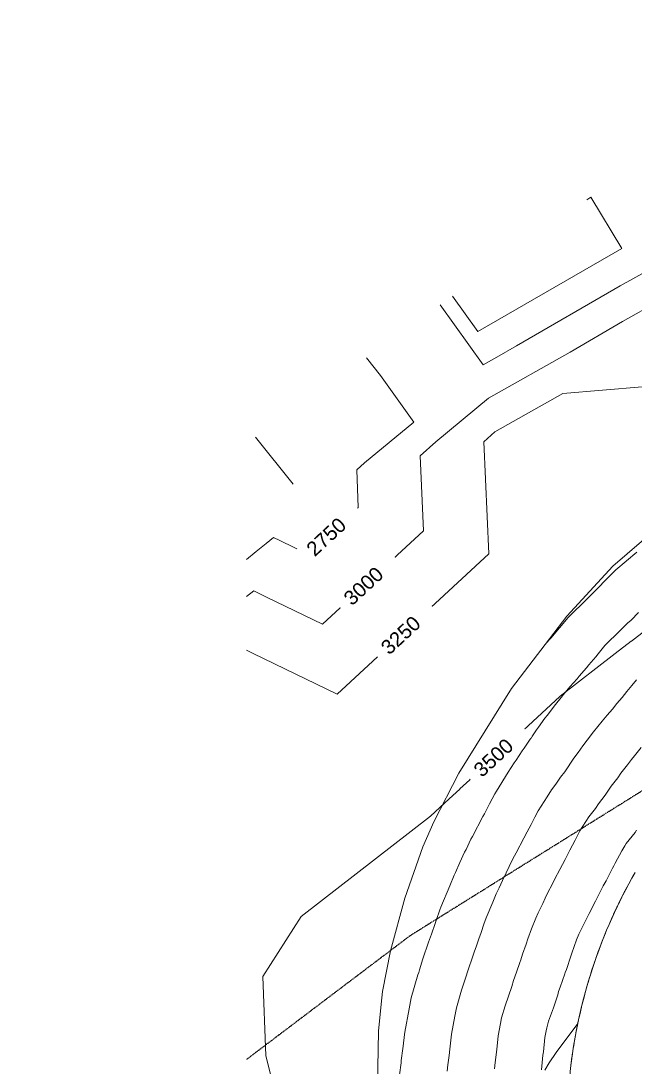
# Model space of a CAD drawing. Header units: millimetres. Extents: x -2612262 to -2065320, y 3717813 to 4283368.
# Drawn here: x -2481670 to -2466321, y 3993716 to 4019870 of the extents above; entities that cross this region are included whole.
import ezdxf

# ---------------------------------------------------------------- set-up
doc = ezdxf.new("R2010")
doc.units = ezdxf.units.MM
doc.linetypes.add('Aligning Line', pattern=[3.2004, 1.6002, -1.6002])
doc.linetypes.add('BOUNDARY Tighter', pattern=[8, 4, -2, 0, -2])
for name, color, linetype, lineweight in [('A-DETL', 90, 'Continuous', 18), ('A-FLOR', 192, 'Continuous', 5), ('C-TOPO', 7, 'Continuous', 5), ('C-TOPO-LABL', 7, 'Continuous', 5), ('C-TOPO-MAJR', 7, 'Continuous', 20), ('C-TOPO-MINR', 7, 'Continuous', 5), ('G-ANNO-REFR', 1, 'Aligning Line', 5)]:
    doc.layers.add(name, color=color, linetype=linetype, lineweight=lineweight)
doc.styles.add('Arial_1', font='arial.ttf', dxfattribs={"height": 360})
picture_1 = doc.add_image_def('image1.jpg', size_in_pixel=(6528, 5638))

msp = doc.modelspace()

# ---------------------------------------------------------------- linework, layer by layer
at = {"layer": 'A-DETL', "linetype": 'BOUNDARY Tighter', "lineweight": 25}
for p, q in [((-2456192.9, 4006839.9), (-2471949.3, 3996995.6)), ((-2471949.3, 3996995.6), (-2476028.6, 3993908))]:
    msp.add_line(p, q, dxfattribs=at)
at = {"layer": 'A-FLOR'}
msp.add_open_spline([(-2467972.4, 3993315), (-2467885, 3994304.8), (-2467507.4, 3996133.2), (-2466748.4, 3997835.7), (-2466321, 3998583.2)], degree=3, knots=[-1, -1, -1, -1, -0.75, -0.53333333, -0.53333333, -0.53333333, -0.53333333], dxfattribs=at)
at = {"layer": 'C-TOPO'}
for p, q in [((-2467524.9, 4015395), (-2467424.7, 4015466.8)), ((-2466874.5, 4006239.3), (-2465070.8, 4007800.2)), ((-2468030.1, 4004985.9), (-2466874.5, 4006239.3)), ((-2469408.5, 4003178.3), (-2468030.1, 4004985.9)), ((-2470725.4, 4001061.8), (-2469408.5, 4003178.3)), ((-2471350.7, 3999849.2), (-2470725.4, 4001061.8)), ((-2471623.2, 3999223.3), (-2471350.7, 3999849.2)), ((-2472076.1, 3997936.3), (-2471623.2, 3999223.3)), ((-2466346, 3998539.3), (-2466328.1, 3998570.9)), ((-2466571.9, 3998123.1), (-2466523.4, 3998215.5)), ((-2466554.9, 3998155.6), (-2466560.1, 3998145.6)), ((-2466545, 3998174.5), (-2466554.9, 3998155.6)), ((-2472431, 3996620.9), (-2472076.1, 3997936.3)), ((-2466857.8, 3997536.3), (-2466800.3, 3997660.6)), ((-2466898.9, 3997445.3), (-2466905.5, 3997430.6)), ((-2467063.7, 3997060.2), (-2467065.6, 3997055.5)), ((-2467059.1, 3997071.4), (-2467063.7, 3997060.2)), ((-2467016.9, 3997173.2), (-2466993.8, 3997227.7)), ((-2472634.1, 3995609.6), (-2472431, 3996620.9)), ((-2467203.3, 3996703.6), (-2467210.2, 3996685.1)), ((-2467344.9, 3996305.6), (-2467351.1, 3996287.4)), ((-2467342, 3996314.4), (-2467344.9, 3996305.6)), ((-2467322.1, 3996372.5), (-2467311.7, 3996402.9)), ((-2467458.2, 3995953.6), (-2467438.7, 3996016.5)), ((-2467476.3, 3995893.8), (-2467470.3, 3995913.6)), ((-2472666.3, 3995288.4), (-2472634.1, 3995609.6)), ((-2467585.2, 3995509.9), (-2467550.5, 3995637.4)), ((-2467578.5, 3995534.9), (-2467580.7, 3995527)), ((-2467573.9, 3995551.9), (-2467578.5, 3995534.9)), ((-2472734.4, 3994610.1), (-2472666.5, 3995286.5)), ((-2467641.3, 3995292.6), (-2467611.7, 3995409.2)), ((-2467730.9, 3994907.1), (-2467705.2, 3995023.3)), ((-2467672.5, 3995164.3), (-2467677.2, 3995144.5)), ((-2467759.5, 3994771.4), (-2467763.6, 3994751.1)), ((-2472761.5, 3993254.6), (-2472734.4, 3994610.1)), ((-2467834, 3994376.8), (-2467837.7, 3994355.3)), ((-2467899.4, 3993957.3), (-2467901.1, 3993944.9)), ((-2467898.8, 3993961.8), (-2467899.4, 3993957.3)), ((-2467892.2, 3994008.5), (-2467881.6, 3994081))]:
    msp.add_line(p, q, dxfattribs=at)
at = {"layer": 'C-TOPO', "flags": 128}
for points in [[(-2466504.9, 3998250.3), (-2466479.2, 3998298.4), (-2466383.8, 3998472.2)], [(-2466783, 3997697.4), (-2466697.1, 3997875.3), (-2466608.5, 3998052)], [(-2466962.4, 3997301), (-2466882.7, 3997481.5), (-2466867.9, 3997514.3)], [(-2467142.7, 3996862.3), (-2467069.6, 3997045.6), (-2467031.2, 3997138.9)], [(-2467299.3, 3996438.4), (-2467255.3, 3996562), (-2467185.6, 3996750.5)], [(-2467424.1, 3996063.1), (-2467398.3, 3996144.1), (-2467335.4, 3996333.6)], [(-2467541.6, 3995669.2), (-2467532.2, 3995702.3), (-2467476.3, 3995893.8)], [(-2467705.2, 3995023.3), (-2467659.9, 3995216.6), (-2467649.2, 3995260.6)], [(-2467790.1, 3994617.3), (-2467749.3, 3994820.7), (-2467738.5, 3994871.5)], [(-2467874.3, 3994129.3), (-2467860.4, 3994218.3), (-2467825.1, 3994427.6)], [(-2467804.6, 3994540.4), (-2467797.4, 3994578.8), (-2467790.1, 3994617.3)], [(-2467929.7, 3993724.1), (-2467925.8, 3993755.7), (-2467897.6, 3993970.3)]]:
    msp.add_lwpolyline(points, dxfattribs=at)
at = {"layer": 'C-TOPO'}
for start, end in [(150.61668, 151.31525), (150.42558, 150.61529), (152.4546, 153.1131), (152.19583, 152.30994), (154.19344, 154.30569), (154.09212, 154.19344), (153.96746, 154.09212), (154.30569, 154.89866), (156.09268, 156.6694), (155.98216, 156.09268), (155.74331, 155.91041), (157.79327, 158.42987), (157.52406, 157.71716), (159.30797, 159.47193), (159.67869, 160.18951), (159.5596, 159.67869), (161.43364, 161.96107), (161.0907, 161.30712), (162.86678, 163.13585), (163.1382, 163.7485), (164.96203, 165.54136), (164.63682, 164.84744), (166.40657, 166.62397), (166.8307, 167.32857), (166.71447, 166.8307), (168.63071, 169.10551), (168.50319, 168.63071), (168.18006, 168.4113), (169.96654, 170.19516), (170.42615, 170.8731), (170.29191, 170.42615), (172.13619, 172.63646), (171.74291, 172.06073)]:
    msp.add_arc((-2455122.4, 3992180), 12900, start, end, dxfattribs=at)
for centre, major_axis, ratio, start_param, end_param in [((-2455632, 3992447.9), (5867.8, 11160.7), 0.977408, 1.5416558, 1.5447134), ((-2455631.8, 3992447.8), (5867.8, 11160.8), 0.977408, 1.538607, 1.5416517), ((-2455630.2, 3992451.3), (5942.8, 11120.7), 0.9774221, 1.5830674, 1.5894087), ((-2455640.8, 3992425.4), (5395.6, 11397.3), 0.9775165, 1.5710013, 1.5742223), ((-2455653.9, 3992401.2), (4845.2, 11640.8), 0.977429, 1.5598752, 1.5629957), ((-2455642.8, 3992426.3), (5394.3, 11397.4), 0.9773894, 1.6054064, 1.6086113), ((-2455658.7, 3992407), (4913.6, 11609), 0.9771251, 1.6036348, 1.6099209), ((-2455660.4, 3992403.8), (4841.6, 11638.7), 0.9771359, 1.5940894, 1.5973047), ((-2455664.9, 3992367.2), (4114.1, 11919.8), 0.9775029, 1.5721615, 1.5754215), ((-2455664, 3992366.9), (4114.4, 11920.9), 0.9774951, 1.6070831, 1.6103936), ((-2455669.4, 3992336.9), (3478.8, 12123.3), 0.9776753, 1.594525, 1.5978237), ((-2455658.6, 3992369.5), (4197.7, 11896.5), 0.97749, 1.6507153, 1.6556689), ((-2455689.9, 3992285.9), (2313.2, 12394.1), 0.9773693, 1.5742155, 1.5803929), ((-2455690.2, 3992284), (2271.7, 12401.8), 0.9773727, 1.5678892, 1.5707973), ((-2455685.6, 3992254.1), (1645.6, 12505), 0.9777337, 1.5591556, 1.5622142)]:
    msp.add_ellipse(centre, major_axis=major_axis, ratio=ratio, start_param=start_param, end_param=end_param, dxfattribs=at)
at = {"layer": 'C-TOPO-MAJR', "color": 8, "lineweight": 15}
for p, q in [((-2466633.9, 4012356), (-2464896.9, 4013330.5)), ((-2467945, 4011591.2), (-2466633.9, 4012356)), ((-2469983.4, 4010440.4), (-2467945, 4011591.2)), ((-2471301.4, 4009351.1), (-2469983.4, 4010440.4)), ((-2471688.4, 4008996.8), (-2471301.4, 4009351.1)), ((-2471608.2, 4007126.2), (-2471688.4, 4008996.8)), ((-2474130.9, 4004791.3), (-2471608.2, 4007126.2)), ((-2476028.6, 4005477.8), (-2475852.1, 4005623.8)), ((-2475852.1, 4005623.8), (-2475532.6, 4005467.4)), ((-2475532.6, 4005467.4), (-2474130.9, 4004791.3)), ((-2466397.8, 4003253.9), (-2466283.4, 4003399.3)), ((-2466639.5, 4002957.1), (-2466526.2, 4003103.1)), ((-2466526.2, 4003103.1), (-2466397.8, 4003253.9)), ((-2466887, 4002662.7), (-2466773.3, 4002803.5)), ((-2466773.3, 4002803.5), (-2466639.5, 4002957.1)), ((-2467139.5, 4002367.7), (-2467019.6, 4002511)), ((-2467019.6, 4002511), (-2466887, 4002662.7)), ((-2467249.1, 4002226.7), (-2467139.5, 4002367.7)), ((-2467515.2, 4001889.4), (-2467358.5, 4002096)), ((-2467358.5, 4002096), (-2467249.1, 4002226.7)), ((-2467743.5, 4001581.7), (-2467625, 4001749.9)), ((-2467625, 4001749.9), (-2467515.2, 4001889.4)), ((-2467852.6, 4001443.1), (-2467743.5, 4001581.7)), ((-2468080.4, 4001098), (-2467852.6, 4001443.1)), ((-2468301.4, 4000785.7), (-2468188.7, 4000960.3)), ((-2468188.7, 4000960.3), (-2468080.4, 4001098)), ((-2468409, 4000648.8), (-2468301.4, 4000785.7)), ((-2468743.2, 4000119.2), (-2468522.1, 4000473.6)), ((-2468522.1, 4000473.6), (-2468409, 4000648.8)), ((-2468920.4, 3999780.5), (-2468822.9, 3999965.9)), ((-2468822.9, 3999965.9), (-2468743.2, 4000119.2)), ((-2469018, 3999594.8), (-2468920.4, 3999780.5)), ((-2469296, 3999070.5), (-2469097.4, 3999442.1)), ((-2469097.4, 3999442.1), (-2469018, 3999594.8)), ((-2469465.5, 3998727.3), (-2469375, 3998918.4)), ((-2469375, 3998918.4), (-2469296, 3999070.5)), ((-2469634.8, 3998384.5), (-2469543.9, 3998576.4)), ((-2469543.9, 3998576.4), (-2469465.5, 3998727.3)), ((-2469714.2, 3998193.6), (-2469634.8, 3998384.5)), ((-2469791.8, 3998044.2), (-2469714.2, 3998193.6)), ((-2470044.5, 3997443.7), (-2469876.2, 3997841.4)), ((-2469876.2, 3997841.4), (-2469791.8, 3998044.2)), ((-2470170, 3997081.2), (-2470099.3, 3997286.1)), ((-2470099.3, 3997286.1), (-2470044.5, 3997443.7)), ((-2470224.2, 3996925.4), (-2470170, 3997081.2)), ((-2470295.2, 3996719.6), (-2470224.2, 3996925.4)), ((-2470384.4, 3996463.5), (-2470331, 3996617.1)), ((-2470331, 3996617.1), (-2470295.2, 3996719.6)), ((-2470494.6, 3996151.3), (-2470384.4, 3996463.5)), ((-2470555.7, 3995938.3), (-2470494.6, 3996151.3)), ((-2470659.7, 3995635.3), (-2470605, 3995788.1)), ((-2470605, 3995788.1), (-2470555.7, 3995938.3)), ((-2470785.3, 3995200.2), (-2470659.7, 3995635.3)), ((-2470823.8, 3994989.6), (-2470785.3, 3995200.2)), ((-2470907.4, 3994542.2), (-2470823.8, 3994989.6)), ((-2470953.5, 3994164.9), (-2470924.5, 3994385.2)), ((-2470924.5, 3994385.2), (-2470907.4, 3994542.2)), ((-2470970.5, 3994005.9), (-2470953.5, 3994164.9)), ((-2471001.1, 3993774.3), (-2470970.5, 3994005.9)), ((-2471017.9, 3993617.1), (-2471001.1, 3993774.3))]:
    msp.add_line(p, q, dxfattribs=at)
at = {"layer": 'C-TOPO-MINR', "color": 253}
for p, q in [((-2466652.4, 4014176.9), (-2467424.7, 4015466.8)), ((-2470254.5, 4012103.3), (-2466652.4, 4014176.9)), ((-2466689.7, 4013246), (-2465164.6, 4014092.2)), ((-2469287.6, 4011750.4), (-2466689.7, 4013246)), ((-2470887.2, 4012986.6), (-2470254.5, 4012103.3)), ((-2471191.3, 4012768.8), (-2470119, 4011271.8)), ((-2469779.2, 4011463.6), (-2469287.6, 4011750.4)), ((-2472683.8, 4011007.8), (-2473034.9, 4011448.1)), ((-2470119, 4011271.8), (-2469779.2, 4011463.6)), ((-2471848.8, 4009842.1), (-2472683.8, 4011007.8)), ((-2468129.4, 4010556.9), (-2466144.5, 4010722)), ((-2469828, 4009597.9), (-2468129.4, 4010556.9)), ((-2473084.4, 4008820.9), (-2471848.8, 4009842.1)), ((-2470098.9, 4009349.9), (-2469828, 4009597.9)), ((-2474867.3, 4008290.7), (-2475803.6, 4009464.9)), ((-2469978.6, 4006543.9), (-2470098.9, 4009349.9)), ((-2473277.9, 4008643.8), (-2473084.4, 4008820.9)), ((-2473237.8, 4007708.4), (-2473277.9, 4008643.8)), ((-2474499.1, 4006541), (-2473237.8, 4007708.4)), ((-2475538.7, 4006809.2), (-2475359.7, 4006957.3)), ((-2475359.7, 4006957.3), (-2475200, 4006879)), ((-2475788.5, 4006602.3), (-2475538.7, 4006809.2)), ((-2475200, 4006879), (-2474499.1, 4006541)), ((-2476028.6, 4006403.7), (-2475788.5, 4006602.3)), ((-2473762.7, 4003041.6), (-2469978.6, 4006543.9)), ((-2466535.7, 4006372.3), (-2466279.8, 4006586.1)), ((-2466798.6, 4006150), (-2466543.9, 4006365.8)), ((-2466543.9, 4006365.8), (-2466535.7, 4006372.3)), ((-2467272.1, 4005671.9), (-2467032.2, 4005912.4)), ((-2467032.2, 4005912.4), (-2466798.6, 4006150)), ((-2467512.3, 4005432.4), (-2467278.3, 4005666.9)), ((-2467278.3, 4005666.9), (-2467272.1, 4005671.9)), ((-2467992.3, 4004957), (-2467512.3, 4005432.4)), ((-2468210.4, 4004700.4), (-2467992.3, 4004957)), ((-2466506.5, 4004817.6), (-2466422.1, 4004885.7)), ((-2466422.1, 4004885.7), (-2466231.8, 4005076.5)), ((-2468429.4, 4004443), (-2468211.9, 4004698.5)), ((-2468211.9, 4004698.5), (-2468210.4, 4004700.4)), ((-2467073.7, 4004253.7), (-2466692.3, 4004631.4)), ((-2466692.3, 4004631.4), (-2466506.5, 4004817.6)), ((-2468548.3, 4004306.3), (-2468429.9, 4004442.2)), ((-2468429.9, 4004442.2), (-2468429.4, 4004443)), ((-2476028.6, 4004135.7), (-2475865.2, 4004055.7)), ((-2467246.9, 4004049.9), (-2467073.7, 4004253.7)), ((-2475865.2, 4004055.7), (-2473762.7, 4003041.6)), ((-2467477.8, 4003773), (-2467304.8, 4003976.2)), ((-2467304.8, 4003976.2), (-2467246.9, 4004049.9)), ((-2467714.7, 4003493), (-2467534.7, 4003699.7)), ((-2467534.7, 4003699.7), (-2467477.8, 4003773)), ((-2467949.3, 4003219.3), (-2467771.2, 4003422.9)), ((-2467771.2, 4003422.9), (-2467714.7, 4003493)), ((-2468164, 4002957.8), (-2468110.3, 4003026.8)), ((-2468110.3, 4003026.8), (-2467949.3, 4003219.3)), ((-2468520.8, 4002505.4), (-2468310.8, 4002782.5)), ((-2468310.8, 4002782.5), (-2468164, 4002957.8)), ((-2468573.8, 4002438.2), (-2468520.8, 4002505.4)), ((-2468732.4, 4002213.1), (-2468573.8, 4002438.2)), ((-2469089.3, 4001685.2), (-2468784.8, 4002146.5)), ((-2468784.8, 4002146.5), (-2468732.4, 4002213.1)), ((-2466334.1, 4001495.7), (-2466168.6, 4001708.6)), ((-2469291.3, 4001386.6), (-2469140.8, 4001619.7)), ((-2469140.8, 4001619.7), (-2469089.3, 4001685.2)), ((-2466406.3, 4001409.5), (-2466334.1, 4001495.7)), ((-2469493, 4001088.2), (-2469342.4, 4001321.6)), ((-2469342.4, 4001321.6), (-2469291.3, 4001386.6)), ((-2466676.3, 4001061.5), (-2466509.6, 4001273.3)), ((-2466509.6, 4001273.3), (-2466406.3, 4001409.5)), ((-2469787.7, 4000615.9), (-2469493, 4001088.2)), ((-2466920.4, 4000739.7), (-2466754.6, 4000950.3)), ((-2466754.6, 4000950.3), (-2466676.3, 4001061.5)), ((-2467071.5, 4000510.8), (-2466920.4, 4000739.7)), ((-2471435.7, 3999987), (-2470969.7, 4000418.6)), ((-2469955.2, 4000296.6), (-2469825.4, 4000543.4)), ((-2469825.4, 4000543.4), (-2469787.7, 4000615.9)), ((-2467236.6, 4000300.9), (-2467071.5, 4000510.8)), ((-2470085, 4000049.5), (-2469955.2, 4000296.6)), ((-2467475.7, 3999975.9), (-2467311.6, 4000184.7)), ((-2467311.6, 4000184.7), (-2467236.6, 4000300.9)), ((-2474665.2, 3997477.7), (-2471435.7, 3999987)), ((-2470386.4, 3999483.7), (-2470122.5, 3999977.5)), ((-2470122.5, 3999977.5), (-2470085, 4000049.5)), ((-2467551.2, 3999859), (-2467475.7, 3999975.9)), ((-2467820.3, 3999388.5), (-2467698.7, 3999622.4)), ((-2467698.7, 3999622.4), (-2467551.2, 3999859)), ((-2466321.7, 3999583.7), (-2466284.4, 3999641.5)), ((-2470543.5, 3999158.7), (-2470423.5, 3999412.4)), ((-2470423.5, 3999412.4), (-2470386.4, 3999483.7)), ((-2467885.6, 3999264.3), (-2467820.3, 3999388.5)), ((-2466542.4, 3999303), (-2466321.7, 3999583.7)), ((-2470580.1, 3999088.3), (-2470543.5, 3999158.7)), ((-2468072.3, 3998906.7), (-2467950.9, 3999140.1)), ((-2467950.9, 3999140.1), (-2467885.6, 3999264.3)), ((-2466817.8, 3998811), (-2466654.2, 3999125.7)), ((-2466654.2, 3999125.7), (-2466580.2, 3999244.4)), ((-2466580.2, 3999244.4), (-2466542.4, 3999303)), ((-2470805.8, 3998581.1), (-2470700.5, 3998834.1)), ((-2470700.5, 3998834.1), (-2470580.1, 3999088.3)), ((-2468205.6, 3998657.2), (-2468072.3, 3998906.7)), ((-2470841.4, 3998512.5), (-2470805.8, 3998581.1)), ((-2468326.5, 3998424.5), (-2468205.6, 3998657.2)), ((-2467047.1, 3998371.3), (-2466883.9, 3998685.4)), ((-2466883.9, 3998685.4), (-2466850.8, 3998748.2)), ((-2466850.8, 3998748.2), (-2466817.8, 3998811)), ((-2470953, 3998244.2), (-2470841.4, 3998512.5)), ((-2468387.5, 3998295.8), (-2468326.5, 3998424.5)), ((-2467115.2, 3998244), (-2467047.1, 3998371.3)), ((-2471175.7, 3997718), (-2470953, 3998244.2)), ((-2468569, 3997934.9), (-2468507.7, 3998064.5)), ((-2468507.7, 3998064.5), (-2468387.5, 3998295.8)), ((-2467278.1, 3997930.6), (-2467115.2, 3998244)), ((-2468742.2, 3997575.9), (-2468622.7, 3997806)), ((-2468622.7, 3997806), (-2468569, 3997934.9)), ((-2467471.5, 3997552.6), (-2467309.4, 3997864.4)), ((-2467309.4, 3997864.4), (-2467278.1, 3997930.6)), ((-2471293.4, 3997377.5), (-2471200, 3997648.1)), ((-2471200, 3997648.1), (-2471175.7, 3997718)), ((-2468799.3, 3997438.7), (-2468742.2, 3997575.9)), ((-2467503.3, 3997485.4), (-2467471.5, 3997552.6)), ((-2475628.2, 3995978.4), (-2474665.2, 3997477.7)), ((-2471410.8, 3997037.9), (-2471317.1, 3997309.4)), ((-2471317.1, 3997309.4), (-2471293.4, 3997377.5)), ((-2468913.3, 3997169.4), (-2468799.3, 3997438.7)), ((-2467692.6, 3997107.6), (-2467531.2, 3997418.5)), ((-2467531.2, 3997418.5), (-2467503.3, 3997485.4)), ((-2471458.1, 3996902.6), (-2471410.8, 3997037.9)), ((-2468998.6, 3996924), (-2468913.3, 3997169.4)), ((-2467782.1, 3996895.1), (-2467722.5, 3997035.9)), ((-2467722.5, 3997035.9), (-2467692.6, 3997107.6)), ((-2471626, 3996425.7), (-2471480.9, 3996837.1)), ((-2471480.9, 3996837.1), (-2471458.1, 3996902.6)), ((-2469131.2, 3996541.4), (-2469046.6, 3996784.9)), ((-2469046.6, 3996784.9), (-2468998.6, 3996924)), ((-2467897.9, 3996561.9), (-2467782.1, 3996895.1)), ((-2469179.6, 3996401.3), (-2469131.2, 3996541.4)), ((-2468038.3, 3996157.4), (-2467923.2, 3996488.6)), ((-2467923.2, 3996488.6), (-2467897.9, 3996561.9)), ((-2471706.5, 3996145.2), (-2471626, 3996425.7)), ((-2469288, 3996090), (-2469204, 3996331.5)), ((-2469204, 3996331.5), (-2469179.6, 3996401.3)), ((-2475546.9, 3993999.1), (-2475628.2, 3995978.4)), ((-2471913.9, 3995450.1), (-2471748.9, 3996021.7)), ((-2471748.9, 3996021.7), (-2471726.6, 3996084)), ((-2471726.6, 3996084), (-2471706.5, 3996145.2)), ((-2469363.2, 3995876.8), (-2469288, 3996090)), ((-2468191.5, 3995716.4), (-2468077, 3996046)), ((-2468077, 3996046), (-2468064, 3996083)), ((-2468064, 3996083), (-2468038.3, 3996157.4)), ((-2469483.4, 3995492.3), (-2469404.9, 3995731.5)), ((-2469404.9, 3995731.5), (-2469363.2, 3995876.8)), ((-2468231.7, 3995602.4), (-2468191.5, 3995716.4)), ((-2471964.6, 3995173.4), (-2471913.9, 3995450.1)), ((-2469570.5, 3995248.9), (-2469483.4, 3995492.3)), ((-2468361.8, 3995196.5), (-2468254.1, 3995524.7)), ((-2468254.1, 3995524.7), (-2468231.7, 3995602.4)), ((-2472074.3, 3994585.6), (-2471964.6, 3995173.4)), ((-2469656.7, 3994950.4), (-2469570.5, 3995248.9)), ((-2468481.3, 3994862.5), (-2468361.8, 3995196.5)), ((-2469683.1, 3994805.9), (-2469656.7, 3994950.4)), ((-2469740.4, 3994498.8), (-2469683.1, 3994805.9)), ((-2468542.4, 3994622.1), (-2468528.1, 3994700.5)), ((-2468528.1, 3994700.5), (-2468481.3, 3994862.5)), ((-2472118.6, 3994239.1), (-2472080.5, 3994528.8)), ((-2472080.5, 3994528.8), (-2472074.3, 3994585.6)), ((-2469768.6, 3994241.6), (-2469740.4, 3994498.8)), ((-2468612.6, 3994098), (-2468573.5, 3994455.5)), ((-2468573.5, 3994455.5), (-2468542.4, 3994622.1)), ((-2472164.8, 3993878.8), (-2472124.5, 3994183.7)), ((-2472124.5, 3994183.7), (-2472118.6, 3994239.1)), ((-2469788.4, 3994090.7), (-2469768.6, 3994241.6)), ((-2474210.3, 3988603.9), (-2475546.9, 3993999.1)), ((-2472170.4, 3993826.4), (-2472164.8, 3993878.8)), ((-2469816.5, 3993828.1), (-2469788.4, 3994090.7)), ((-2468662.5, 3993650.3), (-2468623.4, 3994016.5)), ((-2468623.4, 3994016.5), (-2468612.6, 3994098)), ((-2472252.2, 3993226.6), (-2472170.4, 3993826.4)), ((-2469837.4, 3993669.8), (-2469816.5, 3993828.1))]:
    msp.add_line(p, q, dxfattribs=at)
at = {"layer": 'C-TOPO-MINR', "color": 254}
for p, q in [((-2466414, 4004367.6), (-2465243.5, 4005274)), ((-2466815.9, 4004056.4), (-2466418.7, 4004364)), ((-2468192.5, 4002990.4), (-2466820.6, 4004052.8)), ((-2469670.3, 4001621.9), (-2468202.8, 4002980.9)), ((-2468198.2, 4002985.1), (-2468192.5, 4002990.4)), ((-2469937.9, 4001374.1), (-2469673.7, 4001618.8)), ((-2470447.8, 4000901.9), (-2469940.6, 4001371.5)), ((-2470968.7, 4000419.5), (-2470701.3, 4000667)), ((-2470700.1, 4000668.2), (-2470449.6, 4000900.1)), ((-2468296.3, 3994077.1), (-2467752.8, 3994803.2)), ((-2468464.3, 3993819), (-2468296.3, 3994077.1)), ((-2468578.6, 3993637.4), (-2468464.3, 3993819))]:
    msp.add_line(p, q, dxfattribs=at)

# ---------------------------------------------------------------- pictures from other files: only their frames are drawn
at = {"layer": 'G-ANNO-REFR'}
image = msp.add_image(picture_1, insert=(-2382054.9, 4283368.1), size_in_units=(433000, 373966.6), rotation=-122.11743, dxfattribs=at)
image.dxf.flags = 15

# ---------------------------------------------------------------- next in the draw order: texts
at = {"layer": 'C-TOPO-LABL', "char_height": 360, "width": 1668.077, "attachment_point": 1, "line_spacing_factor": 0.941778, "style": 'Arial_1', "bg_fill": 3, "box_fill_scale": 1.25, "bg_fill_color": 256, "bg_fill_true_color": 13158600, "bg_fill_transparency": 0}
for s, insert, rotation in [(' 2750 ', (-2474674.8, 4006630.3), 42.78521), (' 3500 ', (-2470496, 4001109.2), 42.80196)]:
    msp.add_mtext(s, dxfattribs=dict(at, insert=insert, rotation=rotation))

# ---------------------------------------------------------------- next in the draw order: texts
at = {"layer": 'C-TOPO-LABL', "insert": (-2473744.3, 4005401), "char_height": 360, "width": 1668.077, "attachment_point": 1, "rotation": 42.78521, "line_spacing_factor": 0.941778, "style": 'Arial_1', "bg_fill": 3, "box_fill_scale": 1.25, "bg_fill_color": 256, "bg_fill_true_color": 13158600, "bg_fill_transparency": 0}
msp.add_mtext(' 3000 ', dxfattribs=at)

# ---------------------------------------------------------------- next in the draw order: texts
at = {"layer": 'C-TOPO-LABL', "insert": (-2472813.9, 4004171.6), "char_height": 360, "width": 1668.077, "attachment_point": 1, "rotation": 42.78521, "line_spacing_factor": 0.941778, "style": 'Arial_1', "bg_fill": 3, "box_fill_scale": 1.25, "bg_fill_color": 256, "bg_fill_true_color": 13158600, "bg_fill_transparency": 0}
msp.add_mtext(' 3250 ', dxfattribs=at)

doc.saveas('drawing.dxf')
